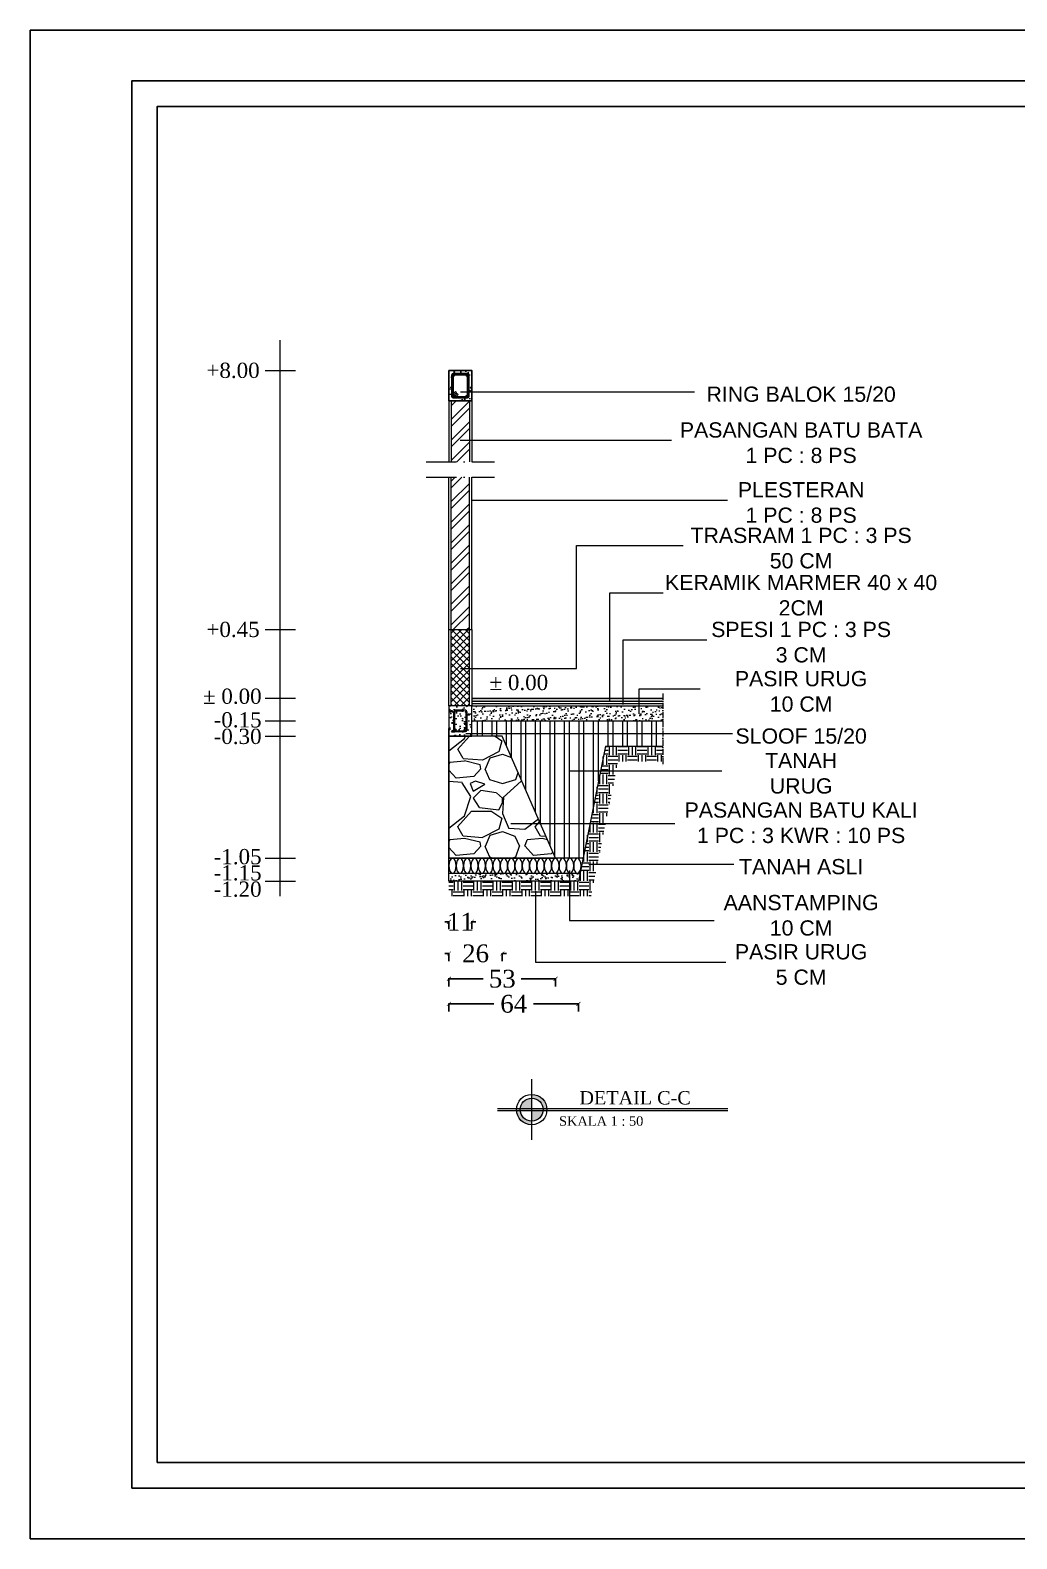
# Model space of a CAD drawing. Header units: millimetres. Extents: x -12161372 to 46643, y -9506984 to 15358.
# Drawn here: x 20677 to 22619, y -5790 to -2820 of the extents above; entities that cross this region are included whole.
import ezdxf

# ---------------------------------------------------------------- set-up
doc = ezdxf.new("R2010")
doc.units = ezdxf.units.MM
doc.linetypes.add('ACAD_ISO10W100', pattern=[18, 12, -3, 0, -3])
for name, color, linetype, lineweight in [('arsiran', 202, 'Continuous', 0), ('dimensi', 50, 'Continuous', 5), ('garis potongan', 3, 'ACAD_ISO10W100', 18), ('hatch', 7, 'Continuous', 5), ('Normalisasi', 7, 'Continuous', 0), ('pondasi', 7, 'Continuous', 13), ('sloof balok', 190, 'Continuous', 18), ('teks', 255, 'Continuous', 5)]:
    doc.layers.add(name, color=color, linetype=linetype, lineweight=lineweight)
doc.layers.add('PDF_Text', color=7, linetype='Continuous')
doc.layers.add('sloof', color=7, linetype='Continuous')
doc.styles.add('st3', font='arial.ttf', dxfattribs={"height": 10})
doc.styles.add('teks1', font='times.ttf', dxfattribs={"height": 35})
doc.styles.add('teks3', font='times.ttf', dxfattribs={"height": 25})
doc.linetypes.add('BATTING', pattern='A,0.00254,-2.54,[134,ltypeshp.shx,S=2.54,R=0,X=-2.54,Y=0],-5.08,[134,ltypeshp.shx,S=2.54,R=180,X=2.54,Y=0],-2.54', length=10.16254)
doc.dimstyles.new('dimensi1', dxfattribs={"dimtxt": 35, "dimasz": 8, "dimexe": 15, "dimexo": 20, "dimgap": 15, "dimtad": 0, "dimdec": 0, "dimlfac": 0.25, "dimzin": 0, "dimdsep": 46, "dimtxsty": 'teks1', "dimblk": 'ARCHTICK', "dimcen": 0.09, "dimadec": 0, "dimazin": 0, "dimtfac": 1, "dimtdec": 0, "dimtix": 1, "dimtofl": 0, "dimtmove": 0, "dimatfit": 3, "dimldrblk": 'ARCHTICK', "dimfxl": 1, "dimfxlon": 1, "dimtolj": 1, "dimtzin": 0, "dimarcsym": 0})
pattern_1 = [(45, (7793.65, -4488.075), (-20.205576, 20.205576), []), (45, (7807.12, -4488.075), (-20.205576, 20.205576), [])]

# ---------------------------------------------------------------- blocks, each defined once
blk = doc.blocks.new('_ArchTick')
at = {"color": 0, "linetype": 'ByBlock', "const_width": 0.15}
blk.add_lwpolyline([(-0.5, -0.5), (0.5, 0.5)], dxfattribs=at)
blk = doc.blocks.new('*D603')
at = {"layer": 'Defpoints', "color": 0, "transparency": 16777216}
for p in [(21501.4, -4209.7), (21546.4, -4209.7), (21546.4, -4574.8)]:
    blk.add_point(p, dxfattribs=at)
at = {"layer": 'PDF_Text', "color": 0, "lineweight": -2, "transparency": 16777216}
for p, q in [((21501.4, -4573.8), (21501.4, -4589.8)), ((21546.4, -4573.8), (21546.4, -4589.8)), ((21501.4, -4574.8), (21493.4, -4574.8)), ((21546.4, -4574.8), (21554.4, -4574.8))]:
    blk.add_line(p, q, dxfattribs=at)
at = {"layer": 'PDF_Text', "color": 0, "lineweight": -2, "transparency": 16777216, "xscale": 8, "yscale": 8, "zscale": 8}
blk.add_blockref('_ArchTick', (21501.4, -4574.8), dxfattribs=at)
at = {"layer": 'PDF_Text', "color": 0, "lineweight": -2, "transparency": 16777216, "xscale": 8, "yscale": 8, "zscale": 8, "rotation": 180}
blk.add_blockref('_ArchTick', (21546.4, -4574.8), dxfattribs=at)
at = {"layer": 'PDF_Text', "color": 0, "transparency": 16777216, "insert": (21523.9, -4574.8), "char_height": 35, "attachment_point": 5, "style": 'teks1'}
blk.add_mtext('\\A1;11', dxfattribs=at)
blk = doc.blocks.new('*D604')
at = {"layer": 'Defpoints', "color": 0, "transparency": 16777216}
for p in [(21501.4, -4209.7), (21606.4, -4209.7), (21606.4, -4637.4)]:
    blk.add_point(p, dxfattribs=at)
at = {"layer": 'PDF_Text', "color": 0, "lineweight": -2, "transparency": 16777216}
for p, q in [((21501.4, -4637.4), (21493.4, -4637.4)), ((21501.4, -4636.4), (21501.4, -4652.4)), ((21606.4, -4636.4), (21606.4, -4652.4)), ((21606.4, -4637.4), (21614.4, -4637.4))]:
    blk.add_line(p, q, dxfattribs=at)
at = {"layer": 'PDF_Text', "color": 0, "lineweight": -2, "transparency": 16777216, "xscale": 8, "yscale": 8, "zscale": 8}
blk.add_blockref('_ArchTick', (21501.4, -4637.4), dxfattribs=at)
at = {"layer": 'PDF_Text', "color": 0, "lineweight": -2, "transparency": 16777216, "xscale": 8, "yscale": 8, "zscale": 8, "rotation": 180}
blk.add_blockref('_ArchTick', (21606.4, -4637.4), dxfattribs=at)
at = {"layer": 'PDF_Text', "color": 0, "transparency": 16777216, "insert": (21553.9, -4637.4), "char_height": 35, "attachment_point": 5, "style": 'teks1'}
blk.add_mtext('\\A1;26', dxfattribs=at)
blk = doc.blocks.new('*D605')
at = {"layer": 'Defpoints', "color": 0, "transparency": 16777216}
for p in [(21501.4, -4449.7), (21711.4, -4449.7), (21711.4, -4687.2)]:
    blk.add_point(p, dxfattribs=at)
at = {"layer": 'PDF_Text', "color": 0, "lineweight": -2, "transparency": 16777216}
for p, q in [((21501.4, -4686.2), (21501.4, -4702.2)), ((21501.4, -4687.2), (21568.9, -4687.2)), ((21711.4, -4687.2), (21643.8, -4687.2)), ((21711.4, -4686.2), (21711.4, -4702.2))]:
    blk.add_line(p, q, dxfattribs=at)
at = {"layer": 'PDF_Text', "color": 0, "lineweight": -2, "transparency": 16777216, "xscale": 8, "yscale": 8, "zscale": 8, "rotation": 180}
blk.add_blockref('_ArchTick', (21501.4, -4687.2), dxfattribs=at)
at = {"layer": 'PDF_Text', "color": 0, "lineweight": -2, "transparency": 16777216, "xscale": 8, "yscale": 8, "zscale": 8}
blk.add_blockref('_ArchTick', (21711.4, -4687.2), dxfattribs=at)
at = {"layer": 'PDF_Text', "color": 0, "transparency": 16777216, "insert": (21606.4, -4687.2), "char_height": 35, "attachment_point": 5, "style": 'teks1'}
blk.add_mtext('\\A1;53', dxfattribs=at)
blk = doc.blocks.new('*D606')
at = {"layer": 'Defpoints', "color": 0, "transparency": 16777216}
for p in [(21501.4, -4494.7), (21756.4, -4494.7), (21756.4, -4736.6)]:
    blk.add_point(p, dxfattribs=at)
at = {"layer": 'PDF_Text', "color": 0, "lineweight": -2, "transparency": 16777216}
for p, q in [((21501.4, -4735.6), (21501.4, -4751.6)), ((21501.4, -4736.6), (21590, -4736.6)), ((21756.4, -4736.6), (21667.7, -4736.6)), ((21756.4, -4735.6), (21756.4, -4751.6))]:
    blk.add_line(p, q, dxfattribs=at)
at = {"layer": 'PDF_Text', "color": 0, "lineweight": -2, "transparency": 16777216, "xscale": 8, "yscale": 8, "zscale": 8, "rotation": 180}
blk.add_blockref('_ArchTick', (21501.4, -4736.6), dxfattribs=at)
at = {"layer": 'PDF_Text', "color": 0, "lineweight": -2, "transparency": 16777216, "xscale": 8, "yscale": 8, "zscale": 8}
blk.add_blockref('_ArchTick', (21756.4, -4736.6), dxfattribs=at)
at = {"layer": 'PDF_Text', "color": 0, "transparency": 16777216, "insert": (21628.9, -4736.6), "char_height": 35, "attachment_point": 5, "style": 'teks1'}
blk.add_mtext('\\A1;64', dxfattribs=at)

msp = doc.modelspace()

# ---------------------------------------------------------------- hatches: boundary and pattern name
at = {"layer": 'arsiran'}
h = msp.add_hatch(dxfattribs=at)
h.set_pattern_fill('ANSI32', color=256, scale=3)
h.set_pattern_definition(pattern_1)
h.paths.add_polyline_path([(21505.866, -3549.656), (21541.866, -3549.656), (21541.866, -3669.656), (21505.866, -3669.656)])
h = msp.add_hatch(dxfattribs=at)
h.set_pattern_fill('ANSI32', color=256, scale=3)
h.set_pattern_definition(pattern_1)
h.paths.add_polyline_path([(21505.866, -3999.656), (21541.866, -3999.656), (21541.866, -3699.656), (21505.866, -3699.656)])
h = msp.add_hatch(dxfattribs=at)
h.set_pattern_fill('ANSI37', color=256, scale=3)
h.set_pattern_definition([(45, (-9808.894, 5412.629), (-6.735192, 6.735192), []), (135, (-9808.894, 5412.629), (-6.735192, -6.735192), [])])
h.paths.add_polyline_path([(21541.866, -3999.656), (21505.866, -3999.656), (21505.866, -4149.656), (21541.866, -4149.656)])
h = msp.add_hatch(dxfattribs=at)
h.set_pattern_fill('AR-CONC', color=256, scale=0.135)
h.set_pattern_definition([(50, (2320.688, -14432.44), (24.59493, -2.151777), [2.57175, -28.28925]), (355, (2320.688, -14432.44), (-4.757862, 25.792674), [2.0574, -22.63148]), (100.45144, (2322.738, -14432.618), (19.837068, 23.640897), [2.18565, -24.042183]), (46.1842, (2320.688, -14425.58), (36.59567, -5.675714), [3.857625, -42.433875]), (96.63556, (2323.738, -14426.054), (32.04956, 33.402527), [3.27848, -36.06331]), (351.18415, (2320.688, -14425.58), (32.04956, 33.40253), [3.086096, -33.947064]), (21, (2324.117, -14427.296), (20.467943, -13.805802), [2.57175, -28.28925]), (326, (2324.117, -14427.296), (8.343274, 24.865375), [2.0574, -22.6314]), (71.45144, (2325.823, -14428.446), (28.811217, 11.059574), [2.18565, -24.042142]), (37.5, (2320.688, -14432.439), (0.4169614, 11.4149302), [0, -22.35708, 0, -22.9743, 0, -22.717125]), (7.5, (2320.688, -14432.439), (9.0206544, 13.5243776), [0, -13.09878, 0, -21.84273, 0, -8.658225]), (327.5, (2313.041, -14432.439), (18.3047303, -0.7733804), [0, -8.5725, 0, -26.7462, 0, -35.49015]), (317.5, (2309.612, -14432.439), (19.99744, 3.432576), [0, -11.14425, 0, -17.76222, 0, -25.20315])])
h.paths.add_polyline_path([(21546.366, -4149.656), (21501.366, -4149.656), (21501.366, -4209.656), (21546.366, -4209.656)])
h = msp.add_hatch(color=0, dxfattribs=at)
h.dxf.hatch_style = 1
h.paths.add_polyline_path([(21922.448, -4134.656), (21546.366, -4134.656), (21546.366, -4140.656), (21922.448, -4140.656)])
h = msp.add_hatch(dxfattribs=at)
h.set_pattern_fill('AR-SAND', color=256, scale=0.3, angle=45)
h.set_pattern_definition([(82.5, (-32859.366, -28590.335), (-10.7214405, 10.0426047), [0, -11.5824, 0, -12.954, 0, -12.3825]), (52.5, (-32859.366, -28590.335), (-5.670328, 24.7419855), [0, -6.2484, 0, -10.4394, 0, -4.0005]), (12.5, (-32865.993, -28596.962), (16.7489948, 16.8099694), [0, -3.81, 0, -13.716, 0, -17.907]), (2.5, (-32865.993, -28596.962), (11.468433, 20.9265234), [0, -1.905, 0, -8.9916, 0, -10.287])])
h.paths.add_polyline_path([(21922.448, -4179.656), (21922.448, -4149.656), (21546.366, -4149.656), (21546.366, -4179.656)])
h = msp.add_hatch(dxfattribs=at)
h.set_pattern_fill('ANSI32', color=256, scale=3, angle=45)
h.set_pattern_definition([(90, (-27848.51, -28590.335), (-28.575, 0), []), (90, (-27838.986, -28580.81), (-28.575, 0), [])])
h.paths.add_polyline_path([(21809.46, -4229.185), (21922.448, -4229.185), (21922.448, -4179.656), (21546.366, -4179.656), (21546.366, -4209.656), (21606.366, -4209.656), (21711.366, -4449.656), (21765.366, -4449.656)])
h = msp.add_hatch(dxfattribs=at)
h.set_pattern_fill('GRAVEL', color=256, scale=6)
h.set_pattern_definition([(228.01279, (2665.68, -14333.059), (-1219.2, -1371.6), [20.5033, -2029.829]), (184.96974, (2651.9635, -14348.299), (1828.7999993, 152.4000087), [35.1843, -3483.2429]), (132.510447, (2616.9115, -14351.347), (1524.0000006, -1676.3999994), [24.8089, -2456.0834]), (267.27369, (2557.4755, -14389.447), (152.4000003, 3048), [32.0403, -3171.9862]), (292.833654, (2555.9515, -14421.451), (-762, 1828.8), [31.418, -3110.3885]), (357.27369, (2568.1435, -14450.407), (-3048, 152.4000003), [32.0403, -3171.9862]), (37.69424, (2600.1475, -14451.931), (-1981.1999999, -1524.0000001), [42.3716, -4194.7869]), (72.255328, (2633.6755, -14426.023), (1066.8000003, 3352.7999999), [40.0032, -3960.3154]), (121.429566, (2645.8675, -14387.923), (-1219.2000002, 1981.2), [32.1488, -3182.7327]), (175.23636, (2629.103, -14360.491), (1676.4, -152.4), [36.7028, -1798.4362]), (222.397438, (2592.5275, -14357.443), (-1828.7999999, -1676.4000001), [47.4647, -4699.00635]), (138.814075, (2708.351, -14390.971), (-1066.8, 914.4), [16.2003, -1603.8339]), (171.469234, (2696.1595, -14380.303), (1981.2, -304.7999997), [30.8209, -3051.2783]), (225, (2665.68, -14375.73), (-2e-14, -152.4), [21.5526, -193.9736]), (203.19859, (2655.011, -14357.443), (762, 304.8), [11.6065, -1149.0373]), (291.80141, (2644.343, -14362.015), (-152.4, 457.2), [16.4139, -804.2852]), (30.96376, (2650.44, -14377.255), (457.2, 304.8), [26.6592, -861.9779]), (161.56505, (2673.3, -14363.54), (304.8, -152.4), [19.2772, -462.6539]), (16.38954, (2555.9515, -14362.015), (1524, 457.2), [27.0053, -2673.5296]), (70.346176, (2581.859, -14354.395), (-609.6, -1676.4), [22.6559, -2242.9329]), (293.19859, (2673.3, -14333.06), (-304.8, 762), [23.2128, -1137.431]), (343.61046, (2682.4435, -14354.395), (-1524, 457.2), [27.0053, -2673.5296]), (339.443955, (2555.951, -14456.503), (-762, 304.8), [26.0421, -1276.0641]), (294.77514, (2580.335, -14465.647), (-762.000001, 1676.3999996), [21.8203, -2160.2156]), (66.80141, (2674.823, -14485.46), (304.8, 762), [23.2128, -1137.431]), (17.354025, (2683.9675, -14464.123), (-1981.2, -609.6), [25.547, -2529.1426]), (69.443955, (2600.147, -14485.46), (-304.8, -762), [13.0211, -1289.0851]), (101.30993, (2665.68, -14485.46), (-152.4, 609.6), [7.7709, -769.3197]), (165.96376, (2664.155, -14477.84), (457.2, -152.4), [31.418, -596.9433]), (186.009006, (2633.6755, -14470.219), (1524, 152.4), [29.116, -2882.4819]), (303.69007, (2650.44, -14390.97), (-152.4, 304.8), [21.9794, -527.5066]), (353.157227, (2662.6315, -14409.259), (2590.8, -304.7999999), [38.3734, -3798.9605]), (60.945396, (2700.731, -14413.831), (-609.6, -1066.8), [15.6905, -1553.3635]), (90, (2708.35, -14400.12), (-152.4, 152.4), [9.144, -143.256]), (120.25644, (2630.627, -14465.647), (609.6, -1066.8), [21.172, -2096.0364]), (48.01279, (2619.96, -14447.359), (1219.2, 1371.6), [41.0066, -2009.3257]), (0, (2647.39, -14416.88), (152.4, 152.4), [39.624, -112.776]), (325.304846, (2687.0155, -14416.879), (1524.0000006, -1066.799999), [24.0966, -2385.559]), (254.0546, (2706.827, -14430.595), (-152.4, -609.6), [22.1897, -1087.299]), (207.645975, (2700.7315, -14451.931), (-2895.6000001, -1523.9999998), [36.1287, -3576.7479]), (175.42608, (2668.7275, -14468.695), (-1981.2, 152.4), [38.2218, -3783.9508])])
h.paths.add_polyline_path([(21501.366, -4209.656), (21546.366, -4209.656), (21606.366, -4209.656), (21711.366, -4449.656), (21501.366, -4449.656)])
h = msp.add_hatch(dxfattribs=at)
h.set_pattern_fill('EARTH', color=256, scale=3)
h.set_pattern_definition([(0, (-27848.511, -28590.335), (19.05, 19.05), [19.05, -19.05]), (0, (-27848.511, -28583.191), (19.05, 19.05), [19.05, -19.05]), (0, (-27848.511, -28576.047), (19.05, 19.05), [19.05, -19.05]), (90, (-27846.13, -28573.666), (-19.05, 19.05), [19.05, -19.05]), (90, (-27838.986, -28573.666), (-19.05, 19.05), [19.05, -19.05]), (90, (-27831.842, -28573.666), (-19.05, 19.05), [19.05, -19.05])])
h.paths.add_polyline_path([(21922.448, -4229.185), (21809.46, -4229.185), (21756.366, -4494.656), (21501.366, -4494.656), (21501.366, -4524.656), (21780.96, -4524.656), (21834.055, -4259.185), (21922.448, -4259.185)])
h = msp.add_hatch(dxfattribs=at)
h.set_pattern_fill('AR-SAND', color=256, scale=0.3)
h.set_pattern_definition([(37.5, (2555.951, -14485.459), (-0.4800094, 14.682397), [0, -11.5824, 0, -12.954, 0, -12.3825]), (7.5, (2555.951, -14485.46), (13.485698, 21.504753), [0, -6.2484, 0, -10.4394, 0, -4.0005]), (327.5, (2546.579, -14485.459), (23.729771, 0.0431155), [0, -3.81, 0, -13.716, 0, -17.907]), (317.5, (2546.579, -14485.46), (22.906694, 6.68788), [0, -1.905, 0, -8.9916, 0, -10.287])])
h.paths.add_polyline_path([(21756.366, -4494.656), (21759.366, -4479.656), (21501.366, -4479.656), (21501.366, -4494.656)])
at = {"layer": 'hatch'}
h = msp.add_hatch(dxfattribs=at)
h.set_pattern_fill('AR-CONC', color=256, scale=0.15)
h.set_pattern_definition([(50, (8124.48, -3364.924), (27.3277, -2.390863), [2.8575, -31.4325]), (355, (8124.48, -3364.924), (-5.286513, 28.658527), [2.286, -25.14609]), (100.45144, (8126.758, -3365.124), (22.041187, 26.267663), [2.4285, -26.713537]), (46.1842, (8124.48, -3357.304), (40.66186, -6.30635), [4.28625, -47.14875]), (96.63556, (8127.87, -3357.83), (35.61062, 37.11392), [3.64275, -40.07034]), (351.18415, (8124.48, -3357.304), (35.61062, 37.11392), [3.429, -37.71896]), (21, (8128.29, -3359.21), (22.74216, -15.33978), [2.8575, -31.4325]), (326, (8128.29, -3359.21), (9.270304, 27.628195), [2.286, -25.146]), (71.45144, (8130.186, -3360.488), (32.012463, 12.288415), [2.4285, -26.71349]), (37.5, (8124.481, -3364.924), (0.4632905, 12.683256), [0, -24.8412, 0, -25.527, 0, -25.24125]), (7.5, (8124.481, -3364.924), (10.02295, 15.027086), [0, -14.5542, 0, -24.2697, 0, -9.62025]), (327.5, (8115.985, -3364.924), (20.338589, -0.8593116), [0, -9.525, 0, -29.718, 0, -39.4335]), (317.5, (8112.175, -3364.924), (22.219377, 3.813974), [0, -12.3825, 0, -19.7358, 0, -28.0035])])
h.paths.add_polyline_path([(21501.366, -3549.656), (21546.366, -3549.656), (21546.366, -3489.656), (21501.366, -3489.656)])
h.paths.add_polyline_path([(21510.366, -3495.656, 0.41421356), (21507.366, -3498.656), (21507.366, -3540.656, 0.41421356), (21510.366, -3543.656), (21537.366, -3543.656, 0.41421356), (21540.366, -3540.656), (21540.366, -3498.656, 0.41421356), (21537.366, -3495.656)], flags=16)
at = {"layer": 'hatch', "ltscale": 0.8}
h = msp.add_hatch(color=256, dxfattribs=at)
h.dxf.hatch_style = 1
h.paths.add_polyline_path([(21664.354, -4922.197, 0.38998328), (21641.932, -4942.822), (21664.354, -4942.822)])
h.paths.add_polyline_path([(21664.354, -4946.572), (21664.354, -4942.822), (21641.932, -4942.822, 0.02086055), (21641.854, -4944.697, 0.02086055), (21641.932, -4946.572)])
h.paths.add_polyline_path([(21664.354, -4942.822), (21664.354, -4946.572), (21686.775, -4946.572, 0.02086055), (21686.854, -4944.697, 0.02086055), (21686.775, -4942.822)])
h.paths.add_polyline_path([(21664.354, -4946.572), (21664.354, -4967.197, 0.38998328), (21686.775, -4946.572)])
h.paths.add_polyline_path([(21664.354, -4914.697), (21664.354, -4922.197, -0.38998328), (21686.775, -4942.822), (21694.295, -4942.822, 0.39601219)])
h.paths.add_polyline_path([(21694.295, -4946.572, 0.01563646), (21694.354, -4944.697, 0.01563646), (21694.295, -4942.822), (21686.775, -4942.822, -0.02086055), (21686.854, -4944.697, -0.02086055), (21686.775, -4946.572)])
h.paths.add_polyline_path([(21641.932, -4946.572), (21634.412, -4946.572, 0.39601219), (21664.354, -4974.697), (21664.354, -4967.197, -0.38998328)])
h.paths.add_polyline_path([(21634.412, -4942.822, 0.01563646), (21634.354, -4944.697, 0.01563646), (21634.412, -4946.572), (21641.932, -4946.572, -0.02086055), (21641.854, -4944.697, -0.02086055), (21641.932, -4942.822)])

# ---------------------------------------------------------------- linework, layer by layer
for points in [[(20677.107, -5789.681), (24877.107, -5789.681), (24877.107, -2819.681), (20677.107, -2819.681)], [(20877.107, -5689.681), (24777.107, -5689.681), (24777.107, -2919.681), (20877.107, -2919.681)], [(20927.107, -5639.681), (24177.107, -5639.681), (24177.107, -2969.681), (20927.107, -2969.681)]]:
    msp.add_lwpolyline(points, close=True)
at = {"layer": 'arsiran'}
for p, q in [((21546.366, -4134.656), (21922.448, -4134.656)), ((21546.366, -4140.656), (21922.448, -4140.656)), ((21546.366, -4149.656), (21922.448, -4149.656)), ((21546.366, -4179.656), (21922.448, -4179.656))]:
    msp.add_line(p, q, dxfattribs=at)
at = {"layer": 'arsiran', "linetype": 'BATTING', "ltscale": 0.15}
msp.add_line((21546.366, -4145.156), (21922.448, -4145.156), dxfattribs=at)
at = {"layer": 'arsiran', "extrusion": (0, 0, -1)}
for centre in [(21508.59, -4464.778), (21523.037, -4464.778), (21537.484, -4464.778), (21551.931, -4464.778), (21566.378, -4464.778), (21580.826, -4464.778), (21595.273, -4464.778), (21609.72, -4464.778), (21624.167, -4464.778), (21638.614, -4464.778), (21653.061, -4464.778), (21667.509, -4464.778), (21681.956, -4464.778), (21696.403, -4464.778), (21710.85, -4464.778), (21725.297, -4464.778), (21739.744, -4464.778), (21754.191, -4464.778)]:
    msp.add_ellipse(centre, major_axis=(0, 14.878), ratio=0.485523, dxfattribs=at)
at = {"layer": 'dimensi'}
for p, q in [((21169.467, -4524.656), (21169.467, -3429.656)), ((21139.467, -3489.656), (21199.467, -3489.656)), ((21139.467, -3999.656), (21199.467, -3999.656)), ((21139.467, -4134.656), (21199.467, -4134.656)), ((21139.467, -4179.656), (21199.467, -4179.656)), ((21139.467, -4209.656), (21199.467, -4209.656)), ((21139.467, -4449.656), (21199.467, -4449.656)), ((21139.467, -4494.656), (21199.467, -4494.656))]:
    msp.add_line(p, q, dxfattribs=at)
at = {"layer": 'garis potongan', "ltscale": 5}
for p, q in [((21456.366, -3669.656), (21591.366, -3669.656)), ((21456.366, -3699.656), (21591.366, -3699.656))]:
    msp.add_line(p, q, dxfattribs=at)
at = {"layer": 'garis potongan'}
msp.add_line((21922.448, -4125.772), (21922.448, -4268.762), dxfattribs=at)
at = {"layer": 'Normalisasi', "ltscale": 0.8}
for p, q in [((21664.354, -5004.322), (21664.354, -4885.072)), ((21596.854, -4942.822), (22050.604, -4942.822)), ((21596.854, -4946.572), (22050.604, -4946.572))]:
    msp.add_line(p, q, dxfattribs=at)
for radius in [30, 22.5]:
    msp.add_circle((21664.354, -4944.697), radius, dxfattribs=at)
at = {"layer": 'pondasi'}
for p, q in [((21501.366, -3549.656), (21501.366, -3669.656)), ((21505.866, -3549.656), (21505.866, -3669.656)), ((21541.866, -3549.656), (21541.866, -3669.656)), ((21546.366, -3549.656), (21546.366, -3669.656)), ((21501.366, -3999.656), (21501.366, -3699.656)), ((21505.866, -4149.656), (21505.866, -3699.656)), ((21541.866, -4149.656), (21541.866, -3699.656)), ((21546.366, -3999.656), (21546.366, -3699.656)), ((21809.46, -4229.185), (21922.448, -4229.185)), ((21765.366, -4449.656), (21501.366, -4449.656)), ((21759.366, -4479.656), (21501.366, -4479.656)), ((21756.366, -4494.656), (21501.366, -4494.656))]:
    msp.add_line(p, q, dxfattribs=at)
for points in [[(21501.366, -3999.656), (21546.366, -3999.656), (21546.366, -4149.656), (21501.366, -4149.656)], [(21606.366, -4209.656), (21501.366, -4209.656), (21501.366, -4449.656), (21711.366, -4449.656)]]:
    msp.add_lwpolyline(points, close=True, dxfattribs=at)
msp.add_lwpolyline([(21809.46, -4229.185), (21756.366, -4494.656), (21501.366, -4494.656), (21501.366, -4194.656), (21501.366, -4194.656)], dxfattribs=at)
at = {"layer": 'sloof'}
for p, q in [((21509.766, -3535.762), (21514.433, -3531.095)), ((21509.766, -3539.156), (21516.13, -3532.792)), ((21514.433, -3531.095), (21516.13, -3532.792)), ((21511.566, -3541.256), (21517.93, -3534.892)), ((21512.56, -3543.656), (21519.627, -3536.59)), ((21519.627, -3536.59), (21517.93, -3534.892))]:
    msp.add_line(p, q, dxfattribs=at)
msp.add_lwpolyline([(21501.366, -3489.656), (21546.366, -3489.656), (21546.366, -3549.656), (21501.366, -3549.656)], close=True, dxfattribs=at)
msp.add_lwpolyline([(21510.366, -3495.656), (21537.366, -3495.656, -0.41421356), (21540.366, -3498.656), (21540.366, -3540.656, -0.41421356), (21537.366, -3543.656), (21510.366, -3543.656, -0.41421356), (21507.366, -3540.656), (21507.366, -3498.656, -0.41421356)], format="xyb", close=True, dxfattribs=at)
msp.add_lwpolyline([(21511.566, -3541.256), (21511.266, -3541.256, -0.41421356), (21509.766, -3539.756), (21509.766, -3499.556, -0.41421356), (21511.266, -3498.056), (21536.466, -3498.056, -0.41421356), (21537.966, -3499.556), (21537.966, -3539.756, -0.41421356), (21536.466, -3541.256), (21514.96, -3541.256)], format="xyb", dxfattribs=at)
for centre in [(21510.997, -3499.398), (21536.736, -3499.398), (21510.997, -3539.915), (21536.736, -3539.915)]:
    msp.add_circle(centre, 1.2, dxfattribs=at)
at = {"layer": 'sloof balok'}
msp.add_lwpolyline([(21546.366, -4149.656), (21501.366, -4149.656), (21501.366, -4209.656), (21546.366, -4209.656)], close=True, dxfattribs=at)
msp.add_lwpolyline([(21533.766, -4158.656), (21513.966, -4158.656, 0.41421356), (21510.366, -4162.256), (21510.366, -4197.056, 0.41421356), (21513.966, -4200.656), (21533.766, -4200.656, 0.41421356), (21537.366, -4197.056), (21537.366, -4162.256, 0.41421356)], format="xyb", close=True, dxfattribs=at)
msp.add_lwpolyline([(21530.475, -4160.456), (21513.966, -4160.456, 0.41421356), (21512.166, -4162.256), (21512.166, -4197.056, 0.41421356), (21513.966, -4198.856), (21533.766, -4198.856, 0.41421356), (21535.566, -4197.056), (21535.566, -4162.256, 0.41421356), (21533.766, -4160.456)], format="xyb", dxfattribs=at)
for centre in [(21513.966, -4197.056), (21533.766, -4197.056)]:
    msp.add_circle(centre, 1.8, dxfattribs=at)
at = {"layer": 'teks'}
for p, q in [((21524.241, -3531.579), (21984.676, -3531.579)), ((21523.791, -3626.988), (21939.676, -3626.988)), ((21546.366, -3744.758), (22049.861, -3744.758)), ((21538.036, -4204.526), (22059.676, -4204.526)), ((21738.815, -4277.751), (22038.815, -4277.751)), ((21946.094, -4382.232), (21623.354, -4382.232)), ((21776.967, -4461.65), (22061.967, -4461.65))]:
    msp.add_line(p, q, dxfattribs=at)
for points in [[(21523.866, -4076.52), (21752.376, -4076.52), (21752.376, -3834.485), (21962.376, -3834.485)], [(21818.411, -4139.548), (21818.411, -3927.245), (21923.411, -3927.245)], [(21844.16, -4147.02), (21844.16, -4019.672), (22009.16, -4019.672)], [(21875.846, -4165.697), (21875.846, -4116.571), (21995.846, -4116.571)], [(21738.676, -4474.02), (21738.676, -4572.36), (22023.676, -4572.36)], [(21671.519, -4514.411), (21671.519, -4654.26), (22046.519, -4654.26)]]:
    msp.add_lwpolyline(points, dxfattribs=at)

# ---------------------------------------------------------------- texts
at = {"layer": 'dimensi', "char_height": 30, "attachment_point": 5, "style": 'teks3'}
for s, width, insert in [('+8.00', 12.85071, (21076.467, -3489.656)), ('+0.45', 12.85071, (21076.467, -3999.656)), ('%%P 0.00', 165.80119, (21639.053, -4104.189)), ('%%P 0.00', 165.80119, (21074.967, -4131.231)), ('-0.15', 12.85071, (21085.467, -4177.618)), ('-0.30', 30, (21085.467, -4210.228)), ('-1.05', 12.85071, (21085.467, -4447.012)), ('-1.15', 12.85071, (21085.467, -4478.869)), ('-1.20', 12.85071, (21085.467, -4510.991))]:
    msp.add_mtext_dynamic_manual_height_columns(s, width=width, gutter_width=11.25, heights=[0], dxfattribs=dict(at, insert=insert))
at = {"layer": 'hatch', "ltscale": 0.8, "attachment_point": 5}
for s, width, insert, char_height, style in [('DETAIL C-C', 322.5, (21867.851, -4921.632), 26.25, 'teks1'), ('SKALA 1 : 50', 191.05436, (21801.133, -4967.386), 18.75, 'teks3')]:
    msp.add_mtext_dynamic_manual_height_columns(s, width=width, gutter_width=93.75, heights=[0], dxfattribs=dict(at, insert=insert, char_height=char_height, style=style))
at = {"layer": 'teks', "char_height": 30, "attachment_point": 5, "style": 'st3'}
for s, width, insert in [('RING BALOK 15/20', 400.62094, (22194.676, -3536.52)), ('PASANGAN BATU BATA\\P1 PC : 8 PS', 500.72983, (22194.676, -3631.929)), ('PLESTERAN\\P1 PC : 8 PS', 375.99793, (22194.676, -3749.699)), ('TRASRAM 1 PC : 3 PS\\P50 CM', 478.91917, (22194.676, -3839.426)), ('KERAMIK MARMER 40 x 40\\P2CM', 620.34443, (22194.676, -3932.185)), ('SPESI 1 PC : 3 PS\\P3 CM', 458.24179, (22194.676, -4024.613)), ('PASIR URUG 10 CM', 283.38378, (22194.676, -4121.512)), ('SLOOF 15/20', 268.69831, (22194.676, -4209.467)), ('TANAH URUG', 82.72068, (22194.676, -4282.692)), ('PASANGAN BATU KALI\\P1 PC : 3 KWR : 10 PS', 561.92706, (22194.676, -4380.127)), ('TANAH ASLI', 316.56921, (22194.676, -4466.591)), ('AANSTAMPING\\P10 CM', 459.65219, (22194.676, -4562.301)), ('PASIR URUG\\P5 CM', 377.77003, (22194.676, -4659.2))]:
    msp.add_mtext_dynamic_manual_height_columns(s, width=width, gutter_width=11.25, heights=[0], dxfattribs=dict(at, insert=insert))

# ---------------------------------------------------------------- dimensions: what is measured, and where the dimension line sits
at = {"layer": 'PDF_Text'}
for base, p1, p2, picture, middle in [((21546.366, -4574.758), (21501.366, -4209.656), (21546.366, -4209.656), '*D603', (21523.866, -4574.758)), ((21606.366, -4637.352), (21501.366, -4209.656), (21606.366, -4209.656), '*D604', (21553.866, -4637.352)), ((21711.366150595, -4687.242107198), (21501.366150595, -4449.656419507), (21711.366150595, -4449.656419507), '*D605', (21606.366150595, -4687.242107198)), ((21756.366, -4736.587), (21501.366, -4494.656), (21756.366, -4494.656), '*D606', (21628.866, -4736.587))]:
    dim = msp.add_linear_dim(base=base, p1=p1, p2=p2, dimstyle='dimensi1', dxfattribs=at)
    dim.commit()
    dim.dimension.update_dxf_attribs({"geometry": picture, "text_midpoint": middle})

doc.saveas('drawing.dxf')
